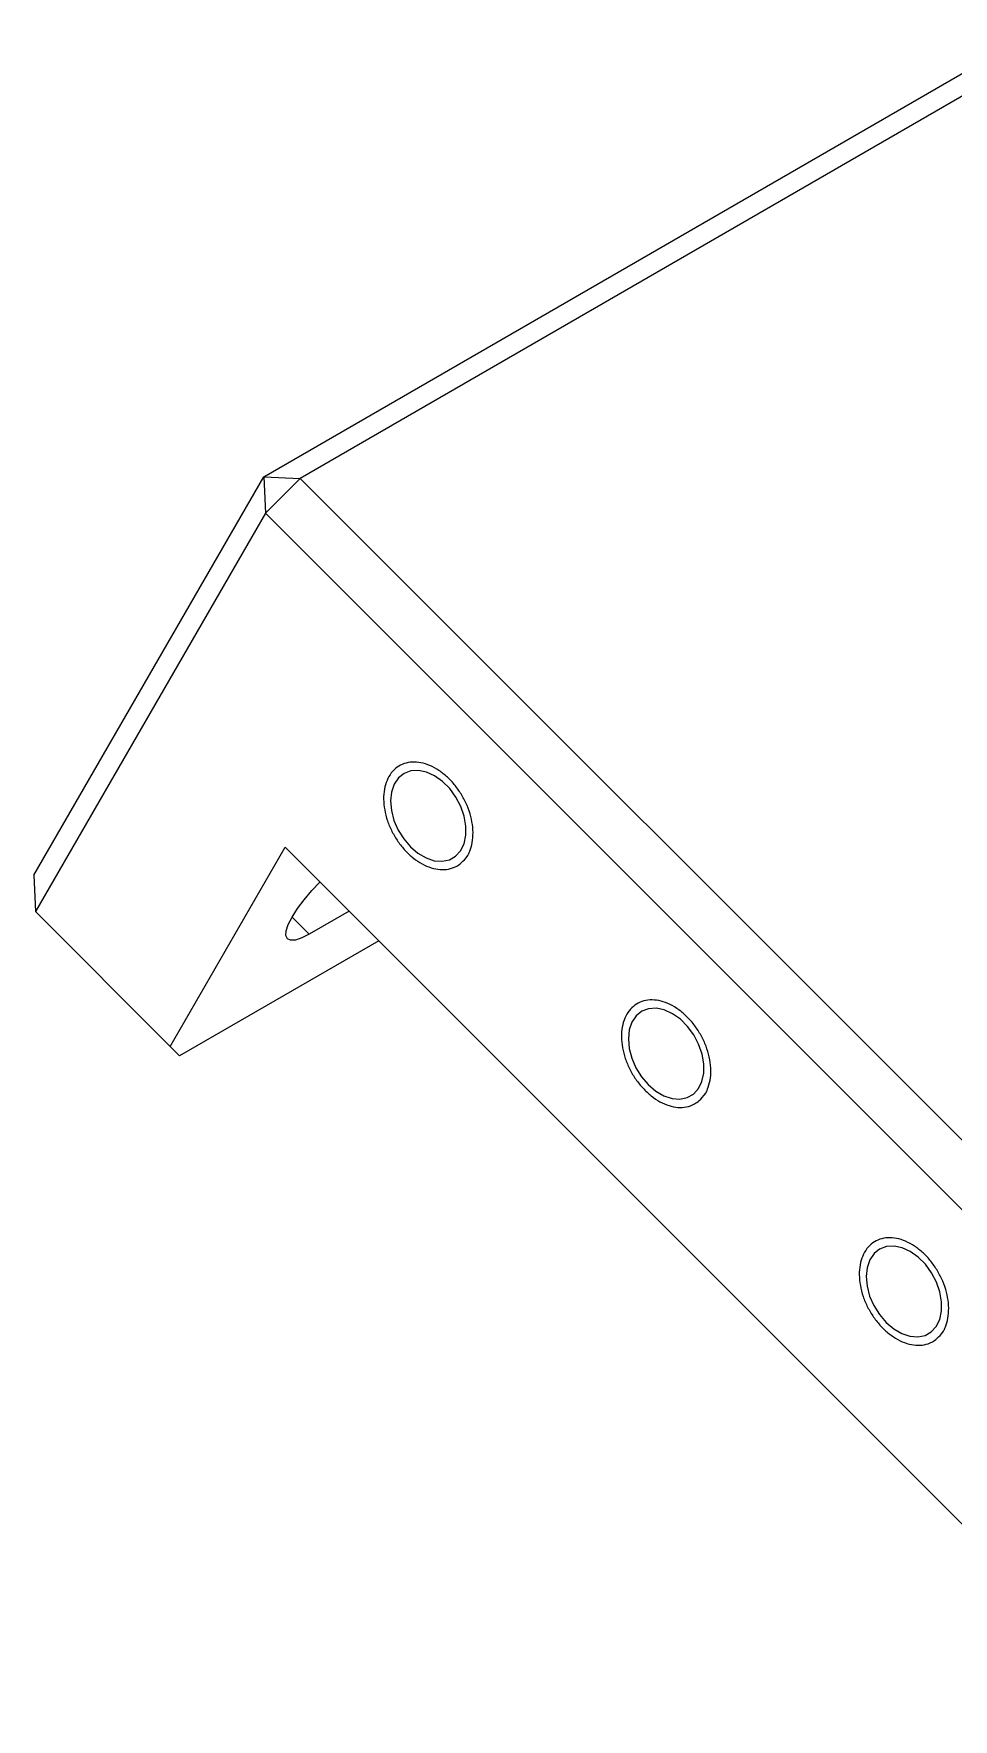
# Paper-space layout 'Sheet4' of a CAD drawing. Header units: millimetres. Extents: x 0 to 420, y 0 to 297.
# Drawn here: x 263.7 to 303.2, y 95.7 to 168.1 of the extents above; entities that cross this region are included whole.
import ezdxf

# ---------------------------------------------------------------- set-up
doc = ezdxf.new("R2010")
doc.units = ezdxf.units.MM

psp = doc.layouts.new('Sheet4')

# ---------------------------------------------------------------- linework, layer by layer
at = {"color": 7, "linetype": 'Continuous', "lineweight": 25}
for p, q in [((273.582, 149.064), (306.547, 168.098)), ((308.118, 168.027), (275.152, 148.993)), ((263.698, 131.947), (273.582, 149.064)), ((273.582, 149.064), (273.652, 147.493)), ((273.582, 149.064), (275.152, 148.993)), ((275.152, 148.993), (273.652, 147.493)), ((275.152, 148.993), (324.203, 99.942)), ((273.652, 147.493), (263.769, 130.376)), ((322.703, 98.442), (273.652, 147.493)), ((269.56, 124.585), (274.502, 133.144)), ((274.502, 133.144), (311.971, 95.674)), ((263.698, 131.947), (263.769, 130.376)), ((263.769, 130.376), (269.56, 124.585)), ((277.248, 130.397), (275.536, 129.409)), ((275.536, 129.409), (274.799, 130.146)), ((278.52, 129.125), (269.962, 124.183)), ((269.56, 124.585), (269.962, 124.183))]:
    psp.add_line(p, q, dxfattribs=at)
at = {"color": 7, "linetype": 'Continuous', "lineweight": 25, "flags": 128}
for points in [[(279.884, 133.161), (280.21, 132.884), (280.556, 132.683), (280.907, 132.566), (281.246, 132.54), (281.557, 132.604), (281.826, 132.757), (282.04, 132.991), (282.189, 133.295), (282.267, 133.656), (282.269, 134.055), (282.195, 134.475), (282.049, 134.895), (281.838, 135.297), (281.572, 135.661), (281.263, 135.97), (280.925, 136.21), (280.574, 136.37), (280.227, 136.442), (279.9, 136.423), (279.609, 136.314), (279.366, 136.119), (279.183, 135.848), (279.069, 135.514), (279.029, 135.132), (279.065, 134.72), (279.175, 134.298), (279.355, 133.884), (279.595, 133.499), (279.884, 133.161)], [(275.536, 129.409), (275.215, 129.246), (274.945, 129.157), (274.737, 129.144), (274.598, 129.208), (274.534, 129.347), (274.547, 129.555), (274.636, 129.825), (274.799, 130.146), (275.029, 130.505), (275.317, 130.89), (275.652, 131.284), (275.997, 131.648)], [(290.103, 122.942), (290.429, 122.665), (290.775, 122.464), (291.126, 122.347), (291.465, 122.321), (291.776, 122.385), (292.045, 122.538), (292.259, 122.772), (292.408, 123.077), (292.486, 123.437), (292.488, 123.836), (292.414, 124.256), (292.268, 124.676), (292.057, 125.078), (291.791, 125.442), (291.482, 125.751), (291.144, 125.991), (290.793, 126.151), (290.446, 126.223), (290.119, 126.204), (289.828, 126.095), (289.585, 125.9), (289.402, 125.63), (289.288, 125.295), (289.248, 124.913), (289.284, 124.502), (289.394, 124.079), (289.574, 123.666), (289.814, 123.28), (290.103, 122.942)], [(300.322, 112.723), (300.648, 112.446), (300.994, 112.245), (301.345, 112.129), (301.684, 112.102), (301.995, 112.167), (302.264, 112.32), (302.478, 112.554), (302.627, 112.858), (302.704, 113.218), (302.706, 113.617), (302.633, 114.037), (302.487, 114.457), (302.276, 114.859), (302.01, 115.223), (301.7, 115.532), (301.363, 115.773), (301.012, 115.933), (300.665, 116.005), (300.338, 115.985), (300.046, 115.876), (299.803, 115.681), (299.621, 115.411), (299.507, 115.077), (299.467, 114.695), (299.503, 114.283), (299.613, 113.86), (299.793, 113.447), (300.033, 113.062), (300.322, 112.723)]]:
    psp.add_lwpolyline(points, dxfattribs=at)
at = {"color": 7, "linetype": 'Continuous', "lineweight": 18}
for points, knots in [([(282.356, 132.789), (282.137, 132.505), (281.857, 132.302), (281.528, 132.189), (281.163, 132.17), (280.777, 132.246), (280.387, 132.414), (280.007, 132.667), (279.653, 132.995), (279.34, 133.385), (279.082, 133.819), (278.887, 134.281), (278.765, 134.752), (278.72, 135.212), (278.754, 135.642), (278.866, 136.026), (279.051, 136.347), (279.302, 136.591), (279.608, 136.75), (279.957, 136.817), (280.334, 136.788), (280.725, 136.665), (281.112, 136.453), (281.481, 136.161), (281.816, 135.801), (282.103, 135.387), (282.331, 134.936), (282.49, 134.467), (282.574, 133.999), (282.579, 133.552), (282.506, 133.143), (282.356, 132.789), (282.411, 132.903), (282.356, 132.789)], [0, 0, 0, 0, 0.032256, 0.064515, 0.096773, 0.129031, 0.161289, 0.193547, 0.225805, 0.258063, 0.290321, 0.32258, 0.354838, 0.387096, 0.419354, 0.451612, 0.48387, 0.516128, 0.548386, 0.580644, 0.612903, 0.645161, 0.677419, 0.709677, 0.741935, 0.774193, 0.806451, 0.838709, 0.870968, 0.903226, 0.935484, 0.967742, 1, 1, 1, 1]), ([(292.575, 122.57), (292.356, 122.286), (292.076, 122.083), (291.747, 121.97), (291.382, 121.951), (290.996, 122.027), (290.605, 122.195), (290.225, 122.449), (289.872, 122.776), (289.559, 123.166), (289.3, 123.6), (289.106, 124.062), (288.984, 124.533), (288.939, 124.993), (288.973, 125.424), (289.085, 125.807), (289.27, 126.128), (289.521, 126.373), (289.827, 126.531), (290.176, 126.598), (290.553, 126.569), (290.944, 126.446), (291.331, 126.234), (291.7, 125.942), (292.035, 125.582), (292.322, 125.168), (292.55, 124.717), (292.709, 124.248), (292.793, 123.781), (292.798, 123.333), (292.725, 122.924), (292.575, 122.57), (292.63, 122.684), (292.575, 122.57)], [0, 0, 0, 0, 0.032256, 0.064514, 0.096772, 0.12903, 0.161289, 0.193547, 0.225805, 0.258063, 0.290321, 0.322579, 0.354837, 0.387096, 0.419354, 0.451612, 0.48387, 0.516128, 0.548386, 0.580644, 0.612902, 0.645161, 0.677419, 0.709677, 0.741935, 0.774193, 0.806451, 0.838709, 0.870967, 0.903226, 0.935484, 0.967742, 1, 1, 1, 1]), ([(302.794, 112.351), (302.575, 112.067), (302.295, 111.864), (301.966, 111.751), (301.601, 111.732), (301.215, 111.808), (300.824, 111.976), (300.444, 112.23), (300.091, 112.558), (299.778, 112.947), (299.519, 113.381), (299.325, 113.843), (299.203, 114.314), (299.158, 114.774), (299.192, 115.205), (299.304, 115.588), (299.489, 115.909), (299.74, 116.154), (300.046, 116.312), (300.395, 116.379), (300.772, 116.35), (301.162, 116.227), (301.55, 116.015), (301.919, 115.723), (302.253, 115.363), (302.541, 114.949), (302.768, 114.498), (302.928, 114.03), (303.012, 113.562), (303.017, 113.114), (302.943, 112.705), (302.794, 112.351), (302.849, 112.465), (302.794, 112.351)], [0, 0, 0, 0, 0.0322557, 0.0645139, 0.096772, 0.1290302, 0.1612883, 0.1935464, 0.2258046, 0.2580627, 0.2903209, 0.322579, 0.3548372, 0.3870953, 0.4193534, 0.4516116, 0.4838697, 0.5161279, 0.548386, 0.5806441, 0.6129023, 0.6451604, 0.6774186, 0.7096767, 0.7419349, 0.774193, 0.8064511, 0.8387093, 0.8709674, 0.9032256, 0.9354837, 0.9677419, 1, 1, 1, 1])]:
    psp.add_open_spline(points, degree=3, knots=knots, dxfattribs=at)

doc.saveas('drawing.dxf')
